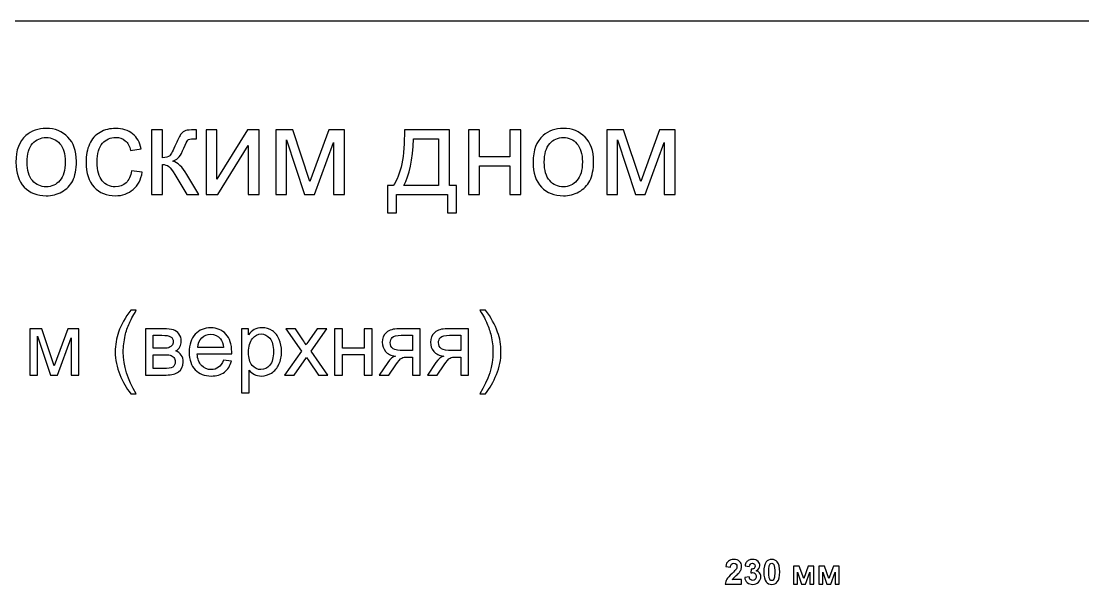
# Model space of a CAD drawing. Header units: centimetres. Extents: x -84 to 84, y -59 to 59.
# Drawn here: x -2.28 to 26.21, y 44.32 to 59.45 of the extents above; entities that cross this region are included whole.
import ezdxf

# ---------------------------------------------------------------- set-up
doc = ezdxf.new("R2010")
doc.units = ezdxf.units.CM
doc.header["$MEASUREMENT"] = 0
doc.layers.add('layer 1', color=7, linetype='Continuous')

msp = doc.modelspace()

# ---------------------------------------------------------------- linework, layer by layer
at = {"layer": 'layer 1', "color": 250}
msp.add_lwpolyline([(-84.1, -59.44999), (84.1, -59.44999), (84.1, 59.44999), (-84.1, 59.44999), (-84.1, -59.44999)], close=True, dxfattribs=at)
for points, knots in [([(-2.4185, 55.66732), (-2.4185, 55.98753), (-2.3294, 56.22476), (-2.15064, 56.37901), (-2.15064, 56.37901), (-2.00195, 56.5071), (-1.81985, 56.57114), (-1.60545, 56.57114), (-1.60545, 56.57114), (-1.36767, 56.57114), (-1.17276, 56.49318), (-1.02129, 56.33725), (-1.02129, 56.33725), (-0.87037, 56.18188), (-0.79464, 55.96637), (-0.79464, 55.69182), (-0.79464, 55.69182), (-0.79464, 55.46907), (-0.82805, 55.29421), (-0.89487, 55.16669), (-0.89487, 55.16669), (-0.9617, 55.03916), (-1.05915, 54.94004), (-1.18724, 54.86931), (-1.18724, 54.86931), (-1.31476, 54.79859), (-1.45454, 54.76351), (-1.60545, 54.76351), (-1.60545, 54.76351), (-1.84825, 54.76351), (-2.04427, 54.84091), (-2.19408, 54.99628), (-2.19408, 54.99628), (-2.34388, 55.15165), (-2.4185, 55.37552), (-2.4185, 55.66732)], [0, 0, 0, 0, 0.1, 0.1, 0.1, 0.1, 0.2, 0.2, 0.2, 0.2, 0.3, 0.3, 0.3, 0.3, 0.4, 0.4, 0.4, 0.4, 0.5, 0.5, 0.5, 0.5, 0.6, 0.6, 0.6, 0.6, 0.7, 0.7, 0.7, 0.7, 0.8, 0.8, 0.8, 0.8, 1, 1, 1, 1]), ([(0.68277, 55.4351), (0.68277, 55.4351), (0.97012, 55.39501), (0.97012, 55.39501), (0.97012, 55.39501), (0.93838, 55.19732), (0.85819, 55.04306), (0.72843, 54.93113), (0.72843, 54.93113), (0.59868, 54.81919), (0.43885, 54.76351), (0.25007, 54.76351), (0.25007, 54.76351), (0.0134, 54.76351), (-0.17705, 54.84091), (-0.32073, 54.99572), (-0.32073, 54.99572), (-0.46496, 55.15054), (-0.5368, 55.37218), (-0.5368, 55.66064), (-0.5368, 55.66064), (-0.5368, 55.84775), (-0.50561, 56.01092), (-0.4438, 56.15125), (-0.4438, 56.15125), (-0.38199, 56.29103), (-0.28787, 56.39628), (-0.1609, 56.46589), (-0.1609, 56.46589), (-0.03449, 56.53605), (0.10306, 56.57114), (0.2523, 56.57114), (0.2523, 56.57114), (0.43997, 56.57114), (0.59422, 56.5238), (0.7134, 56.42858), (0.7134, 56.42858), (0.83313, 56.33335), (0.90998, 56.19803), (0.94339, 56.02317), (0.94339, 56.02317), (0.94339, 56.02317), (0.65938, 55.97973), (0.65938, 55.97973), (0.65938, 55.97973), (0.63209, 56.09612), (0.5842, 56.18355), (0.51459, 56.24258), (0.51459, 56.24258), (0.44554, 56.30105), (0.36201, 56.33057), (0.26399, 56.33057), (0.26399, 56.33057), (0.11586, 56.33057), (-0.00442, 56.27766), (-0.09742, 56.17186), (-0.09742, 56.17186), (-0.18986, 56.06549), (-0.23608, 55.89843), (-0.23608, 55.66899), (-0.23608, 55.66899), (-0.23608, 55.43622), (-0.19153, 55.26748), (-0.10243, 55.16223), (-0.10243, 55.16223), (-0.01277, 55.05698), (0.10361, 55.00408), (0.24673, 55.00408), (0.24673, 55.00408), (0.36256, 55.00408), (0.4589, 55.03916), (0.53575, 55.10989), (0.53575, 55.10989), (0.61316, 55.18005), (0.66216, 55.28864), (0.68277, 55.4351)], [0, 0, 0, 0, 0.05, 0.05, 0.05, 0.05, 0.1, 0.1, 0.1, 0.1, 0.15, 0.15, 0.15, 0.15, 0.2, 0.2, 0.2, 0.2, 0.25, 0.25, 0.25, 0.25, 0.3, 0.3, 0.3, 0.3, 0.35, 0.35, 0.35, 0.35, 0.4, 0.4, 0.4, 0.4, 0.45, 0.45, 0.45, 0.45, 0.5, 0.5, 0.5, 0.5, 0.55, 0.55, 0.55, 0.55, 0.6, 0.6, 0.6, 0.6, 0.65, 0.65, 0.65, 0.65, 0.7, 0.7, 0.7, 0.7, 0.75, 0.75, 0.75, 0.75, 0.8, 0.8, 0.8, 0.8, 0.85, 0.85, 0.85, 0.85, 0.9, 0.9, 0.9, 0.9, 1, 1, 1, 1]), ([(1.21737, 56.53438), (1.21737, 56.53438), (1.51141, 56.53438), (1.51141, 56.53438), (1.51141, 56.53438), (1.51141, 56.53438), (1.51141, 55.78594), (1.51141, 55.78594), (1.51141, 55.78594), (1.60496, 55.78594), (1.67067, 55.80376), (1.70854, 55.83995), (1.70854, 55.83995), (1.74585, 55.8756), (1.80098, 55.97973), (1.87449, 56.15292), (1.87449, 56.15292), (1.93241, 56.28991), (1.97919, 56.38013), (2.01483, 56.42357), (2.01483, 56.42357), (2.05102, 56.467), (2.09223, 56.49652), (2.13901, 56.51155), (2.13901, 56.51155), (2.18634, 56.52659), (2.26152, 56.53438), (2.36455, 56.53438), (2.36455, 56.53438), (2.36455, 56.53438), (2.42358, 56.53438), (2.42358, 56.53438), (2.42358, 56.53438), (2.42358, 56.53438), (2.42358, 56.29214), (2.42358, 56.29214), (2.42358, 56.29214), (2.42358, 56.29214), (2.34171, 56.29381), (2.34171, 56.29381), (2.34171, 56.29381), (2.26431, 56.29381), (2.21475, 56.28212), (2.19303, 56.25929), (2.19303, 56.25929), (2.17019, 56.23534), (2.13511, 56.16406), (2.08833, 56.04544), (2.08833, 56.04544), (2.04378, 55.93184), (2.00313, 55.85332), (1.96582, 55.80988), (1.96582, 55.80988), (1.92907, 55.76645), (1.87171, 55.72691), (1.7943, 55.69071), (1.7943, 55.69071), (1.92071, 55.65674), (2.04545, 55.53924), (2.16797, 55.33765), (2.16797, 55.33765), (2.16797, 55.33765), (2.4904, 54.80026), (2.4904, 54.80026), (2.4904, 54.80026), (2.4904, 54.80026), (2.16741, 54.80026), (2.16741, 54.80026), (2.16741, 54.80026), (2.16741, 54.80026), (1.84943, 55.33598), (1.84943, 55.33598), (1.84943, 55.33598), (1.78539, 55.44457), (1.7297, 55.51585), (1.68237, 55.55038), (1.68237, 55.55038), (1.63448, 55.5849), (1.57767, 55.60217), (1.51141, 55.60217), (1.51141, 55.60217), (1.51141, 55.60217), (1.51141, 54.80026), (1.51141, 54.80026), (1.51141, 54.80026), (1.51141, 54.80026), (1.21737, 54.80026), (1.21737, 54.80026), (1.21737, 54.80026), (1.21737, 54.80026), (1.21737, 56.53438), (1.21737, 56.53438)], [0, 0, 0, 0, 0.04166667, 0.04166667, 0.04166667, 0.04166667, 0.08333333, 0.08333333, 0.08333333, 0.08333333, 0.125, 0.125, 0.125, 0.125, 0.16666667, 0.16666667, 0.16666667, 0.16666667, 0.20833333, 0.20833333, 0.20833333, 0.20833333, 0.25, 0.25, 0.25, 0.25, 0.29166667, 0.29166667, 0.29166667, 0.29166667, 0.33333333, 0.33333333, 0.33333333, 0.33333333, 0.375, 0.375, 0.375, 0.375, 0.41666667, 0.41666667, 0.41666667, 0.41666667, 0.45833333, 0.45833333, 0.45833333, 0.45833333, 0.5, 0.5, 0.5, 0.5, 0.54166667, 0.54166667, 0.54166667, 0.54166667, 0.58333333, 0.58333333, 0.58333333, 0.58333333, 0.625, 0.625, 0.625, 0.625, 0.66666667, 0.66666667, 0.66666667, 0.66666667, 0.70833333, 0.70833333, 0.70833333, 0.70833333, 0.75, 0.75, 0.75, 0.75, 0.79166667, 0.79166667, 0.79166667, 0.79166667, 0.83333333, 0.83333333, 0.83333333, 0.83333333, 0.875, 0.875, 0.875, 0.875, 0.91666667, 0.91666667, 0.91666667, 0.91666667, 1, 1, 1, 1]), ([(2.68252, 56.53438), (2.68252, 56.53438), (2.97656, 56.53438), (2.97656, 56.53438), (2.97656, 56.53438), (2.97656, 56.53438), (2.97656, 55.21179), (2.97656, 55.21179), (2.97656, 55.21179), (2.97656, 55.21179), (3.7935, 56.53438), (3.7935, 56.53438), (3.7935, 56.53438), (3.7935, 56.53438), (4.10925, 56.53438), (4.10925, 56.53438), (4.10925, 56.53438), (4.10925, 56.53438), (4.10925, 54.80026), (4.10925, 54.80026), (4.10925, 54.80026), (4.10925, 54.80026), (3.81522, 54.80026), (3.81522, 54.80026), (3.81522, 54.80026), (3.81522, 54.80026), (3.81522, 56.1145), (3.81522, 56.1145), (3.81522, 56.1145), (3.81522, 56.1145), (2.99939, 54.80026), (2.99939, 54.80026), (2.99939, 54.80026), (2.99939, 54.80026), (2.68252, 54.80026), (2.68252, 54.80026), (2.68252, 54.80026), (2.68252, 54.80026), (2.68252, 56.53438), (2.68252, 56.53438)], [0, 0, 0, 0, 0.09090909, 0.09090909, 0.09090909, 0.09090909, 0.18181818, 0.18181818, 0.18181818, 0.18181818, 0.27272727, 0.27272727, 0.27272727, 0.27272727, 0.36363636, 0.36363636, 0.36363636, 0.36363636, 0.45454545, 0.45454545, 0.45454545, 0.45454545, 0.54545455, 0.54545455, 0.54545455, 0.54545455, 0.63636364, 0.63636364, 0.63636364, 0.63636364, 0.72727273, 0.72727273, 0.72727273, 0.72727273, 0.81818182, 0.81818182, 0.81818182, 0.81818182, 1, 1, 1, 1]), ([(4.55921, 56.53438), (4.55921, 56.53438), (5.01139, 56.53438), (5.01139, 56.53438), (5.01139, 56.53438), (5.01139, 56.53438), (5.46971, 55.14664), (5.46971, 55.14664), (5.46971, 55.14664), (5.46971, 55.14664), (5.97702, 56.53438), (5.97702, 56.53438), (5.97702, 56.53438), (5.97702, 56.53438), (6.39691, 56.53438), (6.39691, 56.53438), (6.39691, 56.53438), (6.39691, 56.53438), (6.39691, 54.80026), (6.39691, 54.80026), (6.39691, 54.80026), (6.39691, 54.80026), (6.10288, 54.80026), (6.10288, 54.80026), (6.10288, 54.80026), (6.10288, 54.80026), (6.10288, 56.19636), (6.10288, 56.19636), (6.10288, 56.19636), (6.10288, 56.19636), (5.59222, 54.80026), (5.59222, 54.80026), (5.59222, 54.80026), (5.59222, 54.80026), (5.32937, 54.80026), (5.32937, 54.80026), (5.32937, 54.80026), (5.32937, 54.80026), (4.84656, 56.26318), (4.84656, 56.26318), (4.84656, 56.26318), (4.84656, 56.26318), (4.84656, 54.80026), (4.84656, 54.80026), (4.84656, 54.80026), (4.84656, 54.80026), (4.55921, 54.80026), (4.55921, 54.80026), (4.55921, 54.80026), (4.55921, 54.80026), (4.55921, 56.53438), (4.55921, 56.53438)], [0, 0, 0, 0, 0.07142857, 0.07142857, 0.07142857, 0.07142857, 0.14285714, 0.14285714, 0.14285714, 0.14285714, 0.21428571, 0.21428571, 0.21428571, 0.21428571, 0.28571429, 0.28571429, 0.28571429, 0.28571429, 0.35714286, 0.35714286, 0.35714286, 0.35714286, 0.42857143, 0.42857143, 0.42857143, 0.42857143, 0.5, 0.5, 0.5, 0.5, 0.57142857, 0.57142857, 0.57142857, 0.57142857, 0.64285714, 0.64285714, 0.64285714, 0.64285714, 0.71428571, 0.71428571, 0.71428571, 0.71428571, 0.78571429, 0.78571429, 0.78571429, 0.78571429, 0.85714286, 0.85714286, 0.85714286, 0.85714286, 1, 1, 1, 1]), ([(8.00518, 56.53438), (8.00518, 56.53438), (9.21473, 56.53438), (9.21473, 56.53438), (9.21473, 56.53438), (9.21473, 56.53438), (9.21473, 55.04083), (9.21473, 55.04083), (9.21473, 55.04083), (9.21473, 55.04083), (9.40184, 55.04083), (9.40184, 55.04083), (9.40184, 55.04083), (9.40184, 55.04083), (9.40184, 54.30909), (9.40184, 54.30909), (9.40184, 54.30909), (9.40184, 54.30909), (9.16127, 54.30909), (9.16127, 54.30909), (9.16127, 54.30909), (9.16127, 54.30909), (9.16127, 54.80026), (9.16127, 54.80026), (9.16127, 54.80026), (9.16127, 54.80026), (7.79468, 54.80026), (7.79468, 54.80026), (7.79468, 54.80026), (7.79468, 54.80026), (7.79468, 54.30909), (7.79468, 54.30909), (7.79468, 54.30909), (7.79468, 54.30909), (7.55411, 54.30909), (7.55411, 54.30909), (7.55411, 54.30909), (7.55411, 54.30909), (7.55411, 55.04083), (7.55411, 55.04083), (7.55411, 55.04083), (7.55411, 55.04083), (7.70781, 55.04083), (7.70781, 55.04083), (7.70781, 55.04083), (7.91497, 55.32206), (8.01409, 55.81991), (8.00518, 56.53438)], [0, 0, 0, 0, 0.07692308, 0.07692308, 0.07692308, 0.07692308, 0.15384615, 0.15384615, 0.15384615, 0.15384615, 0.23076923, 0.23076923, 0.23076923, 0.23076923, 0.30769231, 0.30769231, 0.30769231, 0.30769231, 0.38461538, 0.38461538, 0.38461538, 0.38461538, 0.46153846, 0.46153846, 0.46153846, 0.46153846, 0.53846154, 0.53846154, 0.53846154, 0.53846154, 0.61538462, 0.61538462, 0.61538462, 0.61538462, 0.69230769, 0.69230769, 0.69230769, 0.69230769, 0.76923077, 0.76923077, 0.76923077, 0.76923077, 0.84615385, 0.84615385, 0.84615385, 0.84615385, 1, 1, 1, 1]), ([(9.72427, 56.53438), (9.72427, 56.53438), (10.01831, 56.53438), (10.01831, 56.53438), (10.01831, 56.53438), (10.01831, 56.53438), (10.01831, 55.81267), (10.01831, 55.81267), (10.01831, 55.81267), (10.01831, 55.81267), (10.83358, 55.81267), (10.83358, 55.81267), (10.83358, 55.81267), (10.83358, 55.81267), (10.83358, 56.53438), (10.83358, 56.53438), (10.83358, 56.53438), (10.83358, 56.53438), (11.12761, 56.53438), (11.12761, 56.53438), (11.12761, 56.53438), (11.12761, 56.53438), (11.12761, 54.80026), (11.12761, 54.80026), (11.12761, 54.80026), (11.12761, 54.80026), (10.83358, 54.80026), (10.83358, 54.80026), (10.83358, 54.80026), (10.83358, 54.80026), (10.83358, 55.56875), (10.83358, 55.56875), (10.83358, 55.56875), (10.83358, 55.56875), (10.01831, 55.56875), (10.01831, 55.56875), (10.01831, 55.56875), (10.01831, 55.56875), (10.01831, 54.80026), (10.01831, 54.80026), (10.01831, 54.80026), (10.01831, 54.80026), (9.72427, 54.80026), (9.72427, 54.80026), (9.72427, 54.80026), (9.72427, 54.80026), (9.72427, 56.53438), (9.72427, 56.53438)], [0, 0, 0, 0, 0.07692308, 0.07692308, 0.07692308, 0.07692308, 0.15384615, 0.15384615, 0.15384615, 0.15384615, 0.23076923, 0.23076923, 0.23076923, 0.23076923, 0.30769231, 0.30769231, 0.30769231, 0.30769231, 0.38461538, 0.38461538, 0.38461538, 0.38461538, 0.46153846, 0.46153846, 0.46153846, 0.46153846, 0.53846154, 0.53846154, 0.53846154, 0.53846154, 0.61538462, 0.61538462, 0.61538462, 0.61538462, 0.69230769, 0.69230769, 0.69230769, 0.69230769, 0.76923077, 0.76923077, 0.76923077, 0.76923077, 0.84615385, 0.84615385, 0.84615385, 0.84615385, 1, 1, 1, 1]), ([(11.45895, 55.66732), (11.45895, 55.98753), (11.54805, 56.22476), (11.72681, 56.37901), (11.72681, 56.37901), (11.8755, 56.5071), (12.0576, 56.57114), (12.272, 56.57114), (12.272, 56.57114), (12.50978, 56.57114), (12.70469, 56.49318), (12.85616, 56.33725), (12.85616, 56.33725), (13.00708, 56.18188), (13.08281, 55.96637), (13.08281, 55.69182), (13.08281, 55.69182), (13.08281, 55.46907), (13.0494, 55.29421), (12.98258, 55.16669), (12.98258, 55.16669), (12.91575, 55.03916), (12.8183, 54.94004), (12.69021, 54.86931), (12.69021, 54.86931), (12.56269, 54.79859), (12.42291, 54.76351), (12.272, 54.76351), (12.272, 54.76351), (12.0292, 54.76351), (11.83318, 54.84091), (11.68337, 54.99628), (11.68337, 54.99628), (11.53357, 55.15165), (11.45895, 55.37552), (11.45895, 55.66732)], [0, 0, 0, 0, 0.1, 0.1, 0.1, 0.1, 0.2, 0.2, 0.2, 0.2, 0.3, 0.3, 0.3, 0.3, 0.4, 0.4, 0.4, 0.4, 0.5, 0.5, 0.5, 0.5, 0.6, 0.6, 0.6, 0.6, 0.7, 0.7, 0.7, 0.7, 0.8, 0.8, 0.8, 0.8, 1, 1, 1, 1]), ([(13.43755, 56.53438), (13.43755, 56.53438), (13.88973, 56.53438), (13.88973, 56.53438), (13.88973, 56.53438), (13.88973, 56.53438), (14.34805, 55.14664), (14.34805, 55.14664), (14.34805, 55.14664), (14.34805, 55.14664), (14.85536, 56.53438), (14.85536, 56.53438), (14.85536, 56.53438), (14.85536, 56.53438), (15.27525, 56.53438), (15.27525, 56.53438), (15.27525, 56.53438), (15.27525, 56.53438), (15.27525, 54.80026), (15.27525, 54.80026), (15.27525, 54.80026), (15.27525, 54.80026), (14.98122, 54.80026), (14.98122, 54.80026), (14.98122, 54.80026), (14.98122, 54.80026), (14.98122, 56.19636), (14.98122, 56.19636), (14.98122, 56.19636), (14.98122, 56.19636), (14.47056, 54.80026), (14.47056, 54.80026), (14.47056, 54.80026), (14.47056, 54.80026), (14.20771, 54.80026), (14.20771, 54.80026), (14.20771, 54.80026), (14.20771, 54.80026), (13.7249, 56.26318), (13.7249, 56.26318), (13.7249, 56.26318), (13.7249, 56.26318), (13.7249, 54.80026), (13.7249, 54.80026), (13.7249, 54.80026), (13.7249, 54.80026), (13.43755, 54.80026), (13.43755, 54.80026), (13.43755, 54.80026), (13.43755, 54.80026), (13.43755, 56.53438), (13.43755, 56.53438)], [0, 0, 0, 0, 0.07142857, 0.07142857, 0.07142857, 0.07142857, 0.14285714, 0.14285714, 0.14285714, 0.14285714, 0.21428571, 0.21428571, 0.21428571, 0.21428571, 0.28571429, 0.28571429, 0.28571429, 0.28571429, 0.35714286, 0.35714286, 0.35714286, 0.35714286, 0.42857143, 0.42857143, 0.42857143, 0.42857143, 0.5, 0.5, 0.5, 0.5, 0.57142857, 0.57142857, 0.57142857, 0.57142857, 0.64285714, 0.64285714, 0.64285714, 0.64285714, 0.71428571, 0.71428571, 0.71428571, 0.71428571, 0.78571429, 0.78571429, 0.78571429, 0.78571429, 0.85714286, 0.85714286, 0.85714286, 0.85714286, 1, 1, 1, 1]), ([(-2.11778, 55.66677), (-2.11778, 55.44513), (-2.06933, 55.27918), (-1.97244, 55.16947), (-1.97244, 55.16947), (-1.87498, 55.05921), (-1.75303, 55.00408), (-1.60545, 55.00408), (-1.60545, 55.00408), (-1.45955, 55.00408), (-1.33815, 55.05921), (-1.2407, 55.17003), (-1.2407, 55.17003), (-1.1438, 55.28085), (-1.09535, 55.44958), (-1.09535, 55.67623), (-1.09535, 55.67623), (-1.09535, 55.89007), (-1.14436, 56.05213), (-1.24181, 56.16183), (-1.24181, 56.16183), (-1.33926, 56.27209), (-1.46066, 56.32722), (-1.60545, 56.32722), (-1.60545, 56.32722), (-1.75303, 56.32722), (-1.87498, 56.27265), (-1.97244, 56.16295), (-1.97244, 56.16295), (-2.06933, 56.05324), (-2.11778, 55.88785), (-2.11778, 55.66677)], [0, 0, 0, 0, 0.11111111, 0.11111111, 0.11111111, 0.11111111, 0.22222222, 0.22222222, 0.22222222, 0.22222222, 0.33333333, 0.33333333, 0.33333333, 0.33333333, 0.44444444, 0.44444444, 0.44444444, 0.44444444, 0.55555556, 0.55555556, 0.55555556, 0.55555556, 0.66666667, 0.66666667, 0.66666667, 0.66666667, 0.77777778, 0.77777778, 0.77777778, 0.77777778, 1, 1, 1, 1]), ([(8.2491, 56.29047), (8.22738, 55.72747), (8.1405, 55.31092), (7.98848, 55.04083), (7.98848, 55.04083), (7.98848, 55.04083), (8.92069, 55.04083), (8.92069, 55.04083), (8.92069, 55.04083), (8.92069, 55.04083), (8.92069, 56.29047), (8.92069, 56.29047), (8.92069, 56.29047), (8.92069, 56.29047), (8.2491, 56.29047), (8.2491, 56.29047)], [0, 0, 0, 0, 0.2, 0.2, 0.2, 0.2, 0.4, 0.4, 0.4, 0.4, 0.6, 0.6, 0.6, 0.6, 1, 1, 1, 1]), ([(11.75967, 55.66677), (11.75967, 55.44513), (11.80812, 55.27918), (11.90501, 55.16947), (11.90501, 55.16947), (12.00247, 55.05921), (12.12442, 55.00408), (12.272, 55.00408), (12.272, 55.00408), (12.4179, 55.00408), (12.5393, 55.05921), (12.63675, 55.17003), (12.63675, 55.17003), (12.73365, 55.28085), (12.7821, 55.44958), (12.7821, 55.67623), (12.7821, 55.67623), (12.7821, 55.89007), (12.73309, 56.05213), (12.63564, 56.16183), (12.63564, 56.16183), (12.53819, 56.27209), (12.41679, 56.32722), (12.272, 56.32722), (12.272, 56.32722), (12.12442, 56.32722), (12.00247, 56.27265), (11.90501, 56.16295), (11.90501, 56.16295), (11.80812, 56.05324), (11.75967, 55.88785), (11.75967, 55.66677)], [0, 0, 0, 0, 0.11111111, 0.11111111, 0.11111111, 0.11111111, 0.22222222, 0.22222222, 0.22222222, 0.22222222, 0.33333333, 0.33333333, 0.33333333, 0.33333333, 0.44444444, 0.44444444, 0.44444444, 0.44444444, 0.55555556, 0.55555556, 0.55555556, 0.55555556, 0.66666667, 0.66666667, 0.66666667, 0.66666667, 0.77777778, 0.77777778, 0.77777778, 0.77777778, 1, 1, 1, 1]), ([(0.66122, 49.44737), (0.54556, 49.59374), (0.44745, 49.76484), (0.36728, 49.96107), (0.36728, 49.96107), (0.28712, 50.15729), (0.24723, 50.3607), (0.24723, 50.57089), (0.24723, 50.57089), (0.24723, 50.75634), (0.27715, 50.93383), (0.33697, 51.10333), (0.33697, 51.10333), (0.40717, 51.30036), (0.51525, 51.49658), (0.66122, 51.69201), (0.66122, 51.69201), (0.66122, 51.69201), (0.81198, 51.69201), (0.81198, 51.69201), (0.81198, 51.69201), (0.71786, 51.53008), (0.65524, 51.41442), (0.62493, 51.34502), (0.62493, 51.34502), (0.57747, 51.23774), (0.53998, 51.12567), (0.51286, 51.00881), (0.51286, 51.00881), (0.47936, 50.86323), (0.4626, 50.71686), (0.4626, 50.56969), (0.4626, 50.56969), (0.4626, 50.19518), (0.57906, 49.82108), (0.81198, 49.44737), (0.81198, 49.44737), (0.81198, 49.44737), (0.66122, 49.44737), (0.66122, 49.44737)], [0, 0, 0, 0, 0.09090909, 0.09090909, 0.09090909, 0.09090909, 0.18181818, 0.18181818, 0.18181818, 0.18181818, 0.27272727, 0.27272727, 0.27272727, 0.27272727, 0.36363636, 0.36363636, 0.36363636, 0.36363636, 0.45454545, 0.45454545, 0.45454545, 0.45454545, 0.54545455, 0.54545455, 0.54545455, 0.54545455, 0.63636364, 0.63636364, 0.63636364, 0.63636364, 0.72727273, 0.72727273, 0.72727273, 0.72727273, 0.81818182, 0.81818182, 0.81818182, 0.81818182, 1, 1, 1, 1]), ([(10.18419, 49.44737), (10.18419, 49.44737), (10.03343, 49.44737), (10.03343, 49.44737), (10.03343, 49.44737), (10.26635, 49.82108), (10.38281, 50.19518), (10.38281, 50.56969), (10.38281, 50.56969), (10.38281, 50.71606), (10.36606, 50.86124), (10.33256, 51.00522), (10.33256, 51.00522), (10.30624, 51.12208), (10.26915, 51.23415), (10.22168, 51.34183), (10.22168, 51.34183), (10.19137, 51.41163), (10.12836, 51.52849), (10.03343, 51.69201), (10.03343, 51.69201), (10.03343, 51.69201), (10.18419, 51.69201), (10.18419, 51.69201), (10.18419, 51.69201), (10.33017, 51.49658), (10.43825, 51.30036), (10.50845, 51.10333), (10.50845, 51.10333), (10.56827, 50.93383), (10.59818, 50.75634), (10.59818, 50.57089), (10.59818, 50.57089), (10.59818, 50.3607), (10.5579, 50.15729), (10.47734, 49.96107), (10.47734, 49.96107), (10.39717, 49.76484), (10.29946, 49.59374), (10.18419, 49.44737)], [0, 0, 0, 0, 0.09090909, 0.09090909, 0.09090909, 0.09090909, 0.18181818, 0.18181818, 0.18181818, 0.18181818, 0.27272727, 0.27272727, 0.27272727, 0.27272727, 0.36363636, 0.36363636, 0.36363636, 0.36363636, 0.45454545, 0.45454545, 0.45454545, 0.45454545, 0.54545455, 0.54545455, 0.54545455, 0.54545455, 0.63636364, 0.63636364, 0.63636364, 0.63636364, 0.72727273, 0.72727273, 0.72727273, 0.72727273, 0.81818182, 0.81818182, 0.81818182, 0.81818182, 1, 1, 1, 1]), ([(-2.04367, 51.19187), (-2.04367, 51.19187), (-1.71982, 51.19187), (-1.71982, 51.19187), (-1.71982, 51.19187), (-1.71982, 51.19187), (-1.39158, 50.19798), (-1.39158, 50.19798), (-1.39158, 50.19798), (-1.39158, 50.19798), (-1.02824, 51.19187), (-1.02824, 51.19187), (-1.02824, 51.19187), (-1.02824, 51.19187), (-0.72752, 51.19187), (-0.72752, 51.19187), (-0.72752, 51.19187), (-0.72752, 51.19187), (-0.72752, 49.9499), (-0.72752, 49.9499), (-0.72752, 49.9499), (-0.72752, 49.9499), (-0.9381, 49.9499), (-0.9381, 49.9499), (-0.9381, 49.9499), (-0.9381, 49.9499), (-0.9381, 50.94978), (-0.9381, 50.94978), (-0.9381, 50.94978), (-0.9381, 50.94978), (-1.30383, 49.9499), (-1.30383, 49.9499), (-1.30383, 49.9499), (-1.30383, 49.9499), (-1.49208, 49.9499), (-1.49208, 49.9499), (-1.49208, 49.9499), (-1.49208, 49.9499), (-1.83787, 50.99764), (-1.83787, 50.99764), (-1.83787, 50.99764), (-1.83787, 50.99764), (-1.83787, 49.9499), (-1.83787, 49.9499), (-1.83787, 49.9499), (-1.83787, 49.9499), (-2.04367, 49.9499), (-2.04367, 49.9499), (-2.04367, 49.9499), (-2.04367, 49.9499), (-2.04367, 51.19187), (-2.04367, 51.19187)], [0, 0, 0, 0, 0.07142857, 0.07142857, 0.07142857, 0.07142857, 0.14285714, 0.14285714, 0.14285714, 0.14285714, 0.21428571, 0.21428571, 0.21428571, 0.21428571, 0.28571429, 0.28571429, 0.28571429, 0.28571429, 0.35714286, 0.35714286, 0.35714286, 0.35714286, 0.42857143, 0.42857143, 0.42857143, 0.42857143, 0.5, 0.5, 0.5, 0.5, 0.57142857, 0.57142857, 0.57142857, 0.57142857, 0.64285714, 0.64285714, 0.64285714, 0.64285714, 0.71428571, 0.71428571, 0.71428571, 0.71428571, 0.78571429, 0.78571429, 0.78571429, 0.78571429, 0.85714286, 0.85714286, 0.85714286, 0.85714286, 1, 1, 1, 1]), ([(1.05607, 51.19187), (1.05607, 51.19187), (1.54065, 51.19187), (1.54065, 51.19187), (1.54065, 51.19187), (1.65951, 51.19187), (1.74805, 51.1819), (1.80628, 51.16196), (1.80628, 51.16196), (1.86411, 51.14202), (1.91396, 51.10572), (1.95544, 51.05268), (1.95544, 51.05268), (1.99732, 50.99923), (2.01806, 50.93582), (2.01806, 50.86164), (2.01806, 50.86164), (2.01806, 50.80221), (2.00569, 50.75036), (1.98137, 50.70649), (1.98137, 50.70649), (1.95664, 50.66222), (1.91995, 50.62513), (1.87049, 50.59561), (1.87049, 50.59561), (1.92872, 50.57607), (1.97698, 50.53978), (2.01567, 50.48633), (2.01567, 50.48633), (2.05395, 50.43329), (2.0731, 50.36987), (2.0731, 50.29689), (2.0731, 50.29689), (2.06552, 50.17923), (2.02324, 50.09189), (1.94707, 50.03525), (1.94707, 50.03525), (1.87089, 49.97822), (1.76001, 49.9499), (1.61484, 49.9499), (1.61484, 49.9499), (1.61484, 49.9499), (1.05607, 49.9499), (1.05607, 49.9499), (1.05607, 49.9499), (1.05607, 49.9499), (1.05607, 51.19187), (1.05607, 51.19187)], [0, 0, 0, 0, 0.07692308, 0.07692308, 0.07692308, 0.07692308, 0.15384615, 0.15384615, 0.15384615, 0.15384615, 0.23076923, 0.23076923, 0.23076923, 0.23076923, 0.30769231, 0.30769231, 0.30769231, 0.30769231, 0.38461538, 0.38461538, 0.38461538, 0.38461538, 0.46153846, 0.46153846, 0.46153846, 0.46153846, 0.53846154, 0.53846154, 0.53846154, 0.53846154, 0.61538462, 0.61538462, 0.61538462, 0.61538462, 0.69230769, 0.69230769, 0.69230769, 0.69230769, 0.76923077, 0.76923077, 0.76923077, 0.76923077, 0.84615385, 0.84615385, 0.84615385, 0.84615385, 1, 1, 1, 1]), ([(1.26665, 50.6678), (1.26665, 50.6678), (1.49, 50.6678), (1.49, 50.6678), (1.49, 50.6678), (1.57894, 50.6678), (1.64036, 50.67259), (1.67347, 50.68176), (1.67347, 50.68176), (1.70697, 50.69133), (1.73688, 50.71008), (1.7632, 50.7388), (1.7632, 50.7388), (1.78953, 50.76711), (1.80269, 50.80141), (1.80269, 50.8413), (1.80269, 50.8413), (1.80269, 50.9071), (1.77956, 50.95257), (1.73369, 50.9785), (1.73369, 50.9785), (1.68742, 51.00442), (1.60846, 51.01718), (1.49678, 51.01718), (1.49678, 51.01718), (1.49678, 51.01718), (1.26665, 51.01718), (1.26665, 51.01718), (1.26665, 51.01718), (1.26665, 51.01718), (1.26665, 50.6678), (1.26665, 50.6678)], [0, 0, 0, 0, 0.11111111, 0.11111111, 0.11111111, 0.11111111, 0.22222222, 0.22222222, 0.22222222, 0.22222222, 0.33333333, 0.33333333, 0.33333333, 0.33333333, 0.44444444, 0.44444444, 0.44444444, 0.44444444, 0.55555556, 0.55555556, 0.55555556, 0.55555556, 0.66666667, 0.66666667, 0.66666667, 0.66666667, 0.77777778, 0.77777778, 0.77777778, 0.77777778, 1, 1, 1, 1]), ([(3.14796, 50.35193), (3.14796, 50.35193), (3.36573, 50.32321), (3.36573, 50.32321), (3.36573, 50.32321), (3.33183, 50.19678), (3.26841, 50.09827), (3.17588, 50.02847), (3.17588, 50.02847), (3.08335, 49.95867), (2.9653, 49.92358), (2.82132, 49.92358), (2.82132, 49.92358), (2.64025, 49.92358), (2.49667, 49.97941), (2.39058, 50.09109), (2.39058, 50.09109), (2.28449, 50.20236), (2.23144, 50.3591), (2.23144, 50.56052), (2.23144, 50.56052), (2.23144, 50.76871), (2.28489, 50.93064), (2.39217, 51.0455), (2.39217, 51.0455), (2.49946, 51.16076), (2.63865, 51.2182), (2.80975, 51.2182), (2.80975, 51.2182), (2.97527, 51.2182), (3.11047, 51.16196), (3.21537, 51.04909), (3.21537, 51.04909), (3.32026, 50.93622), (3.37291, 50.77748), (3.37291, 50.57288), (3.37291, 50.57288), (3.37291, 50.56052), (3.37251, 50.54177), (3.37171, 50.51704), (3.37171, 50.51704), (3.37171, 50.51704), (2.44681, 50.51704), (2.44681, 50.51704), (2.44681, 50.51704), (2.45479, 50.38104), (2.49308, 50.27655), (2.56247, 50.20436), (2.56247, 50.20436), (2.63147, 50.13217), (2.71802, 50.09587), (2.82132, 50.09587), (2.82132, 50.09587), (2.89829, 50.09587), (2.9641, 50.11621), (3.01834, 50.1569), (3.01834, 50.1569), (3.07298, 50.19758), (3.11606, 50.26259), (3.14796, 50.35193)], [0, 0, 0, 0, 0.0625, 0.0625, 0.0625, 0.0625, 0.125, 0.125, 0.125, 0.125, 0.1875, 0.1875, 0.1875, 0.1875, 0.25, 0.25, 0.25, 0.25, 0.3125, 0.3125, 0.3125, 0.3125, 0.375, 0.375, 0.375, 0.375, 0.4375, 0.4375, 0.4375, 0.4375, 0.5, 0.5, 0.5, 0.5, 0.5625, 0.5625, 0.5625, 0.5625, 0.625, 0.625, 0.625, 0.625, 0.6875, 0.6875, 0.6875, 0.6875, 0.75, 0.75, 0.75, 0.75, 0.8125, 0.8125, 0.8125, 0.8125, 0.875, 0.875, 0.875, 0.875, 1, 1, 1, 1]), ([(2.45878, 50.68934), (2.45878, 50.68934), (3.15036, 50.68934), (3.15036, 50.68934), (3.15036, 50.68934), (3.14118, 50.79383), (3.11446, 50.87201), (3.07099, 50.92425), (3.07099, 50.92425), (3.00438, 51.00522), (2.91744, 51.0459), (2.81095, 51.0459), (2.81095, 51.0459), (2.71443, 51.0459), (2.63347, 51.01359), (2.56766, 50.94898), (2.56766, 50.94898), (2.50225, 50.88437), (2.46596, 50.79782), (2.45878, 50.68934)], [0, 0, 0, 0, 0.16666667, 0.16666667, 0.16666667, 0.16666667, 0.33333333, 0.33333333, 0.33333333, 0.33333333, 0.5, 0.5, 0.5, 0.5, 0.66666667, 0.66666667, 0.66666667, 0.66666667, 1, 1, 1, 1]), ([(3.63175, 49.47369), (3.63175, 49.47369), (3.63175, 51.19187), (3.63175, 51.19187), (3.63175, 51.19187), (3.63175, 51.19187), (3.82319, 51.19187), (3.82319, 51.19187), (3.82319, 51.19187), (3.82319, 51.19187), (3.82319, 51.02875), (3.82319, 51.02875), (3.82319, 51.02875), (3.86826, 51.09176), (3.91931, 51.13923), (3.97634, 51.17073), (3.97634, 51.17073), (4.03298, 51.20224), (4.10198, 51.2182), (4.18294, 51.2182), (4.18294, 51.2182), (4.28903, 51.2182), (4.38236, 51.19107), (4.46332, 51.13643), (4.46332, 51.13643), (4.54428, 51.08219), (4.6053, 51.00522), (4.64678, 50.90631), (4.64678, 50.90631), (4.68786, 50.807), (4.7086, 50.69851), (4.7086, 50.58006), (4.7086, 50.58006), (4.7086, 50.45363), (4.68587, 50.33956), (4.6404, 50.23786), (4.6404, 50.23786), (4.59494, 50.13655), (4.52873, 50.05878), (4.44178, 50.00454), (4.44178, 50.00454), (4.35524, 49.9507), (4.2639, 49.92358), (4.16818, 49.92358), (4.16818, 49.92358), (4.09799, 49.92358), (4.03497, 49.93833), (3.97953, 49.96785), (3.97953, 49.96785), (3.9237, 49.99736), (3.87823, 50.03445), (3.84233, 50.07952), (3.84233, 50.07952), (3.84233, 50.07952), (3.84233, 49.47369), (3.84233, 49.47369), (3.84233, 49.47369), (3.84233, 49.47369), (3.63175, 49.47369), (3.63175, 49.47369)], [0, 0, 0, 0, 0.0625, 0.0625, 0.0625, 0.0625, 0.125, 0.125, 0.125, 0.125, 0.1875, 0.1875, 0.1875, 0.1875, 0.25, 0.25, 0.25, 0.25, 0.3125, 0.3125, 0.3125, 0.3125, 0.375, 0.375, 0.375, 0.375, 0.4375, 0.4375, 0.4375, 0.4375, 0.5, 0.5, 0.5, 0.5, 0.5625, 0.5625, 0.5625, 0.5625, 0.625, 0.625, 0.625, 0.625, 0.6875, 0.6875, 0.6875, 0.6875, 0.75, 0.75, 0.75, 0.75, 0.8125, 0.8125, 0.8125, 0.8125, 0.875, 0.875, 0.875, 0.875, 1, 1, 1, 1]), ([(3.82319, 50.56331), (3.82319, 50.40417), (3.8555, 50.28652), (3.91971, 50.21034), (3.91971, 50.21034), (3.98432, 50.13416), (4.06249, 50.09587), (4.15422, 50.09587), (4.15422, 50.09587), (4.24755, 50.09587), (4.32732, 50.13536), (4.39352, 50.21433), (4.39352, 50.21433), (4.46013, 50.2933), (4.49323, 50.41534), (4.49323, 50.58086), (4.49323, 50.58086), (4.49323, 50.7388), (4.46093, 50.85685), (4.39592, 50.93542), (4.39592, 50.93542), (4.33091, 51.01399), (4.25353, 51.05308), (4.1634, 51.05308), (4.1634, 51.05308), (4.07406, 51.05308), (3.99509, 51.0112), (3.92649, 50.92784), (3.92649, 50.92784), (3.85749, 50.84409), (3.82319, 50.72284), (3.82319, 50.56331)], [0, 0, 0, 0, 0.11111111, 0.11111111, 0.11111111, 0.11111111, 0.22222222, 0.22222222, 0.22222222, 0.22222222, 0.33333333, 0.33333333, 0.33333333, 0.33333333, 0.44444444, 0.44444444, 0.44444444, 0.44444444, 0.55555556, 0.55555556, 0.55555556, 0.55555556, 0.66666667, 0.66666667, 0.66666667, 0.66666667, 0.77777778, 0.77777778, 0.77777778, 0.77777778, 1, 1, 1, 1]), ([(4.79236, 49.9499), (4.79236, 49.9499), (5.24583, 50.59322), (5.24583, 50.59322), (5.24583, 50.59322), (5.24583, 50.59322), (4.82586, 51.19187), (4.82586, 51.19187), (4.82586, 51.19187), (4.82586, 51.19187), (5.0847, 51.19187), (5.0847, 51.19187), (5.0847, 51.19187), (5.0847, 51.19187), (5.28093, 50.89873), (5.28093, 50.89873), (5.28093, 50.89873), (5.31722, 50.84369), (5.34594, 50.79902), (5.36628, 50.76392), (5.36628, 50.76392), (5.40178, 50.81378), (5.43329, 50.85884), (5.4616, 50.89913), (5.4616, 50.89913), (5.4616, 50.89913), (5.6682, 51.19187), (5.6682, 51.19187), (5.6682, 51.19187), (5.6682, 51.19187), (5.92545, 51.19187), (5.92545, 51.19187), (5.92545, 51.19187), (5.92545, 51.19187), (5.50308, 50.59322), (5.50308, 50.59322), (5.50308, 50.59322), (5.50308, 50.59322), (5.95297, 49.9499), (5.95297, 49.9499), (5.95297, 49.9499), (5.95297, 49.9499), (5.69692, 49.9499), (5.69692, 49.9499), (5.69692, 49.9499), (5.69692, 49.9499), (5.44007, 50.33278), (5.44007, 50.33278), (5.44007, 50.33278), (5.44007, 50.33278), (5.38144, 50.42491), (5.38144, 50.42491), (5.38144, 50.42491), (5.38144, 50.42491), (5.04961, 49.9499), (5.04961, 49.9499), (5.04961, 49.9499), (5.04961, 49.9499), (4.79236, 49.9499), (4.79236, 49.9499)], [0, 0, 0, 0, 0.0625, 0.0625, 0.0625, 0.0625, 0.125, 0.125, 0.125, 0.125, 0.1875, 0.1875, 0.1875, 0.1875, 0.25, 0.25, 0.25, 0.25, 0.3125, 0.3125, 0.3125, 0.3125, 0.375, 0.375, 0.375, 0.375, 0.4375, 0.4375, 0.4375, 0.4375, 0.5, 0.5, 0.5, 0.5, 0.5625, 0.5625, 0.5625, 0.5625, 0.625, 0.625, 0.625, 0.625, 0.6875, 0.6875, 0.6875, 0.6875, 0.75, 0.75, 0.75, 0.75, 0.8125, 0.8125, 0.8125, 0.8125, 0.875, 0.875, 0.875, 0.875, 1, 1, 1, 1]), ([(6.13244, 51.19187), (6.13244, 51.19187), (6.34302, 51.19187), (6.34302, 51.19187), (6.34302, 51.19187), (6.34302, 51.19187), (6.34302, 50.67498), (6.34302, 50.67498), (6.34302, 50.67498), (6.34302, 50.67498), (6.92692, 50.67498), (6.92692, 50.67498), (6.92692, 50.67498), (6.92692, 50.67498), (6.92692, 51.19187), (6.92692, 51.19187), (6.92692, 51.19187), (6.92692, 51.19187), (7.1375, 51.19187), (7.1375, 51.19187), (7.1375, 51.19187), (7.1375, 51.19187), (7.1375, 49.9499), (7.1375, 49.9499), (7.1375, 49.9499), (7.1375, 49.9499), (6.92692, 49.9499), (6.92692, 49.9499), (6.92692, 49.9499), (6.92692, 49.9499), (6.92692, 50.50029), (6.92692, 50.50029), (6.92692, 50.50029), (6.92692, 50.50029), (6.34302, 50.50029), (6.34302, 50.50029), (6.34302, 50.50029), (6.34302, 50.50029), (6.34302, 49.9499), (6.34302, 49.9499), (6.34302, 49.9499), (6.34302, 49.9499), (6.13244, 49.9499), (6.13244, 49.9499), (6.13244, 49.9499), (6.13244, 49.9499), (6.13244, 51.19187), (6.13244, 51.19187)], [0, 0, 0, 0, 0.07692308, 0.07692308, 0.07692308, 0.07692308, 0.15384615, 0.15384615, 0.15384615, 0.15384615, 0.23076923, 0.23076923, 0.23076923, 0.23076923, 0.30769231, 0.30769231, 0.30769231, 0.30769231, 0.38461538, 0.38461538, 0.38461538, 0.38461538, 0.46153846, 0.46153846, 0.46153846, 0.46153846, 0.53846154, 0.53846154, 0.53846154, 0.53846154, 0.61538462, 0.61538462, 0.61538462, 0.61538462, 0.69230769, 0.69230769, 0.69230769, 0.69230769, 0.76923077, 0.76923077, 0.76923077, 0.76923077, 0.84615385, 0.84615385, 0.84615385, 0.84615385, 1, 1, 1, 1]), ([(8.43252, 51.19187), (8.43252, 51.19187), (8.43252, 49.9499), (8.43252, 49.9499), (8.43252, 49.9499), (8.43252, 49.9499), (8.22193, 49.9499), (8.22193, 49.9499), (8.22193, 49.9499), (8.22193, 49.9499), (8.22193, 50.43329), (8.22193, 50.43329), (8.22193, 50.43329), (8.22193, 50.43329), (8.10069, 50.43329), (8.10069, 50.43329), (8.10069, 50.43329), (8.0269, 50.43329), (7.97187, 50.42372), (7.93557, 50.40417), (7.93557, 50.40417), (7.89928, 50.38463), (7.84623, 50.32361), (7.77644, 50.22031), (7.77644, 50.22031), (7.77644, 50.22031), (7.59138, 49.9499), (7.59138, 49.9499), (7.59138, 49.9499), (7.59138, 49.9499), (7.33054, 49.9499), (7.33054, 49.9499), (7.33054, 49.9499), (7.33054, 49.9499), (7.55787, 50.28333), (7.55787, 50.28333), (7.55787, 50.28333), (7.62727, 50.38543), (7.69667, 50.44286), (7.76567, 50.45602), (7.76567, 50.45602), (7.64562, 50.47237), (7.55628, 50.51585), (7.49805, 50.58604), (7.49805, 50.58604), (7.43982, 50.65624), (7.4107, 50.7372), (7.4107, 50.82853), (7.4107, 50.82853), (7.4107, 50.93662), (7.44859, 51.02396), (7.52477, 51.09097), (7.52477, 51.09097), (7.60095, 51.15837), (7.71143, 51.19187), (7.8558, 51.19187), (7.8558, 51.19187), (7.8558, 51.19187), (8.43252, 51.19187), (8.43252, 51.19187)], [0, 0, 0, 0, 0.0625, 0.0625, 0.0625, 0.0625, 0.125, 0.125, 0.125, 0.125, 0.1875, 0.1875, 0.1875, 0.1875, 0.25, 0.25, 0.25, 0.25, 0.3125, 0.3125, 0.3125, 0.3125, 0.375, 0.375, 0.375, 0.375, 0.4375, 0.4375, 0.4375, 0.4375, 0.5, 0.5, 0.5, 0.5, 0.5625, 0.5625, 0.5625, 0.5625, 0.625, 0.625, 0.625, 0.625, 0.6875, 0.6875, 0.6875, 0.6875, 0.75, 0.75, 0.75, 0.75, 0.8125, 0.8125, 0.8125, 0.8125, 0.875, 0.875, 0.875, 0.875, 1, 1, 1, 1]), ([(8.22193, 51.01718), (8.22193, 51.01718), (7.92281, 51.01718), (7.92281, 51.01718), (7.92281, 51.01718), (7.79757, 51.01718), (7.71661, 50.99764), (7.68032, 50.95855), (7.68032, 50.95855), (7.64402, 50.91947), (7.62608, 50.8736), (7.62608, 50.82135), (7.62608, 50.82135), (7.62608, 50.74717), (7.6528, 50.69253), (7.70624, 50.65783), (7.70624, 50.65783), (7.75929, 50.62313), (7.85381, 50.60558), (7.98941, 50.60558), (7.98941, 50.60558), (7.98941, 50.60558), (8.22193, 50.60558), (8.22193, 50.60558), (8.22193, 50.60558), (8.22193, 50.60558), (8.22193, 51.01718), (8.22193, 51.01718)], [0, 0, 0, 0, 0.125, 0.125, 0.125, 0.125, 0.25, 0.25, 0.25, 0.25, 0.375, 0.375, 0.375, 0.375, 0.5, 0.5, 0.5, 0.5, 0.625, 0.625, 0.625, 0.625, 0.75, 0.75, 0.75, 0.75, 1, 1, 1, 1]), ([(9.72833, 51.19187), (9.72833, 51.19187), (9.72833, 49.9499), (9.72833, 49.9499), (9.72833, 49.9499), (9.72833, 49.9499), (9.51774, 49.9499), (9.51774, 49.9499), (9.51774, 49.9499), (9.51774, 49.9499), (9.51774, 50.43329), (9.51774, 50.43329), (9.51774, 50.43329), (9.51774, 50.43329), (9.3965, 50.43329), (9.3965, 50.43329), (9.3965, 50.43329), (9.32271, 50.43329), (9.26768, 50.42372), (9.23138, 50.40417), (9.23138, 50.40417), (9.19509, 50.38463), (9.14204, 50.32361), (9.07225, 50.22031), (9.07225, 50.22031), (9.07225, 50.22031), (8.88719, 49.9499), (8.88719, 49.9499), (8.88719, 49.9499), (8.88719, 49.9499), (8.62635, 49.9499), (8.62635, 49.9499), (8.62635, 49.9499), (8.62635, 49.9499), (8.85368, 50.28333), (8.85368, 50.28333), (8.85368, 50.28333), (8.92308, 50.38543), (8.99248, 50.44286), (9.06148, 50.45602), (9.06148, 50.45602), (8.94143, 50.47237), (8.85209, 50.51585), (8.79386, 50.58604), (8.79386, 50.58604), (8.73563, 50.65624), (8.70651, 50.7372), (8.70651, 50.82853), (8.70651, 50.82853), (8.70651, 50.93662), (8.7444, 51.02396), (8.82058, 51.09097), (8.82058, 51.09097), (8.89676, 51.15837), (9.00724, 51.19187), (9.15161, 51.19187), (9.15161, 51.19187), (9.15161, 51.19187), (9.72833, 51.19187), (9.72833, 51.19187)], [0, 0, 0, 0, 0.0625, 0.0625, 0.0625, 0.0625, 0.125, 0.125, 0.125, 0.125, 0.1875, 0.1875, 0.1875, 0.1875, 0.25, 0.25, 0.25, 0.25, 0.3125, 0.3125, 0.3125, 0.3125, 0.375, 0.375, 0.375, 0.375, 0.4375, 0.4375, 0.4375, 0.4375, 0.5, 0.5, 0.5, 0.5, 0.5625, 0.5625, 0.5625, 0.5625, 0.625, 0.625, 0.625, 0.625, 0.6875, 0.6875, 0.6875, 0.6875, 0.75, 0.75, 0.75, 0.75, 0.8125, 0.8125, 0.8125, 0.8125, 0.875, 0.875, 0.875, 0.875, 1, 1, 1, 1]), ([(9.51774, 51.01718), (9.51774, 51.01718), (9.21862, 51.01718), (9.21862, 51.01718), (9.21862, 51.01718), (9.09338, 51.01718), (9.01242, 50.99764), (8.97613, 50.95855), (8.97613, 50.95855), (8.93983, 50.91947), (8.92189, 50.8736), (8.92189, 50.82135), (8.92189, 50.82135), (8.92189, 50.74717), (8.94861, 50.69253), (9.00205, 50.65783), (9.00205, 50.65783), (9.0551, 50.62313), (9.14962, 50.60558), (9.28522, 50.60558), (9.28522, 50.60558), (9.28522, 50.60558), (9.51774, 50.60558), (9.51774, 50.60558), (9.51774, 50.60558), (9.51774, 50.60558), (9.51774, 51.01718), (9.51774, 51.01718)], [0, 0, 0, 0, 0.125, 0.125, 0.125, 0.125, 0.25, 0.25, 0.25, 0.25, 0.375, 0.375, 0.375, 0.375, 0.5, 0.5, 0.5, 0.5, 0.625, 0.625, 0.625, 0.625, 0.75, 0.75, 0.75, 0.75, 1, 1, 1, 1]), ([(1.26665, 50.1222), (1.26665, 50.1222), (1.54305, 50.1222), (1.54305, 50.1222), (1.54305, 50.1222), (1.6619, 50.1222), (1.74366, 50.13616), (1.78793, 50.16368), (1.78793, 50.16368), (1.8322, 50.19159), (1.85533, 50.23906), (1.85773, 50.30726), (1.85773, 50.30726), (1.85773, 50.34674), (1.84496, 50.38383), (1.81944, 50.41773), (1.81944, 50.41773), (1.79351, 50.45163), (1.76001, 50.47317), (1.71893, 50.48195), (1.71893, 50.48195), (1.67785, 50.49112), (1.61165, 50.49551), (1.52071, 50.49551), (1.52071, 50.49551), (1.52071, 50.49551), (1.26665, 50.49551), (1.26665, 50.49551), (1.26665, 50.49551), (1.26665, 50.49551), (1.26665, 50.1222), (1.26665, 50.1222)], [0, 0, 0, 0, 0.11111111, 0.11111111, 0.11111111, 0.11111111, 0.22222222, 0.22222222, 0.22222222, 0.22222222, 0.33333333, 0.33333333, 0.33333333, 0.33333333, 0.44444444, 0.44444444, 0.44444444, 0.44444444, 0.55555556, 0.55555556, 0.55555556, 0.55555556, 0.66666667, 0.66666667, 0.66666667, 0.66666667, 0.77777778, 0.77777778, 0.77777778, 0.77777778, 1, 1, 1, 1])]:
    msp.add_open_spline(points, degree=3, knots=knots, dxfattribs=at)
at = {"layer": 'layer 1', "color": 155}
for points, knots in [([(17.05694, 44.45558), (17.05694, 44.45558), (17.05694, 44.33909), (17.05694, 44.33909), (17.05694, 44.33909), (17.05694, 44.33909), (16.61576, 44.33909), (16.61576, 44.33909), (16.61576, 44.33909), (16.6205, 44.38342), (16.63487, 44.42531), (16.65872, 44.4649), (16.65872, 44.4649), (16.68256, 44.5045), (16.7298, 44.55708), (16.80012, 44.62266), (16.80012, 44.62266), (16.85684, 44.67556), (16.89154, 44.71148), (16.90438, 44.73028), (16.90438, 44.73028), (16.92165, 44.75627), (16.93037, 44.78195), (16.93037, 44.80748), (16.93037, 44.80748), (16.93037, 44.83561), (16.92288, 44.85717), (16.90774, 44.8723), (16.90774, 44.8723), (16.89276, 44.88743), (16.87197, 44.89493), (16.84552, 44.89493), (16.84552, 44.89493), (16.81923, 44.89493), (16.79844, 44.88698), (16.78285, 44.87108), (16.78285, 44.87108), (16.76741, 44.85533), (16.75854, 44.82904), (16.7561, 44.7922), (16.7561, 44.7922), (16.7561, 44.7922), (16.63044, 44.80473), (16.63044, 44.80473), (16.63044, 44.80473), (16.63793, 44.87413), (16.66132, 44.92397), (16.70076, 44.95424), (16.70076, 44.95424), (16.7402, 44.98435), (16.78942, 44.99949), (16.84858, 44.99949), (16.84858, 44.99949), (16.9134, 44.99949), (16.9643, 44.98191), (17.00145, 44.9469), (17.00145, 44.9469), (17.03845, 44.91189), (17.05694, 44.86833), (17.05694, 44.8162), (17.05694, 44.8162), (17.05694, 44.78654), (17.05159, 44.75841), (17.04104, 44.73151), (17.04104, 44.73151), (17.0305, 44.70476), (17.01368, 44.67678), (16.9906, 44.64743), (16.9906, 44.64743), (16.97546, 44.62786), (16.94779, 44.59989), (16.90805, 44.56335), (16.90805, 44.56335), (16.86815, 44.52681), (16.84293, 44.50266), (16.83238, 44.49058), (16.83238, 44.49058), (16.82168, 44.47866), (16.81312, 44.46689), (16.80654, 44.45558), (16.80654, 44.45558), (16.80654, 44.45558), (17.05694, 44.45558), (17.05694, 44.45558)], [0, 0, 0, 0, 0.04545455, 0.04545455, 0.04545455, 0.04545455, 0.09090909, 0.09090909, 0.09090909, 0.09090909, 0.13636364, 0.13636364, 0.13636364, 0.13636364, 0.18181818, 0.18181818, 0.18181818, 0.18181818, 0.22727273, 0.22727273, 0.22727273, 0.22727273, 0.27272727, 0.27272727, 0.27272727, 0.27272727, 0.31818182, 0.31818182, 0.31818182, 0.31818182, 0.36363636, 0.36363636, 0.36363636, 0.36363636, 0.40909091, 0.40909091, 0.40909091, 0.40909091, 0.45454545, 0.45454545, 0.45454545, 0.45454545, 0.5, 0.5, 0.5, 0.5, 0.54545455, 0.54545455, 0.54545455, 0.54545455, 0.59090909, 0.59090909, 0.59090909, 0.59090909, 0.63636364, 0.63636364, 0.63636364, 0.63636364, 0.68181818, 0.68181818, 0.68181818, 0.68181818, 0.72727273, 0.72727273, 0.72727273, 0.72727273, 0.77272727, 0.77272727, 0.77272727, 0.77272727, 0.81818182, 0.81818182, 0.81818182, 0.81818182, 0.86363636, 0.86363636, 0.86363636, 0.86363636, 0.90909091, 0.90909091, 0.90909091, 0.90909091, 1, 1, 1, 1]), ([(17.13781, 44.51321), (17.13781, 44.51321), (17.2598, 44.52804), (17.2598, 44.52804), (17.2598, 44.52804), (17.26363, 44.49685), (17.27402, 44.473), (17.29099, 44.45649), (17.29099, 44.45649), (17.30796, 44.43998), (17.32844, 44.43173), (17.35244, 44.43173), (17.35244, 44.43173), (17.37828, 44.43173), (17.39999, 44.44167), (17.41772, 44.46139), (17.41772, 44.46139), (17.4353, 44.48111), (17.44417, 44.50771), (17.44417, 44.54134), (17.44417, 44.54134), (17.44417, 44.57298), (17.43576, 44.5982), (17.41879, 44.6167), (17.41879, 44.6167), (17.40182, 44.6352), (17.38118, 44.64452), (17.35672, 44.64452), (17.35672, 44.64452), (17.34067, 44.64452), (17.32156, 44.64131), (17.29925, 44.63505), (17.29925, 44.63505), (17.29925, 44.63505), (17.31316, 44.73716), (17.31316, 44.73716), (17.31316, 44.73716), (17.34709, 44.73625), (17.37293, 44.74374), (17.39081, 44.75948), (17.39081, 44.75948), (17.4087, 44.77508), (17.41757, 44.79602), (17.41757, 44.82216), (17.41757, 44.82216), (17.41757, 44.84433), (17.41099, 44.86191), (17.39785, 44.87521), (17.39785, 44.87521), (17.3847, 44.88835), (17.36727, 44.89493), (17.34541, 44.89493), (17.34541, 44.89493), (17.32386, 44.89493), (17.30551, 44.88743), (17.29038, 44.87245), (17.29038, 44.87245), (17.27509, 44.85747), (17.26592, 44.83561), (17.26256, 44.80687), (17.26256, 44.80687), (17.26256, 44.80687), (17.14699, 44.82659), (17.14699, 44.82659), (17.14699, 44.82659), (17.15509, 44.86664), (17.16717, 44.89859), (17.18352, 44.92259), (17.18352, 44.92259), (17.19973, 44.94644), (17.2225, 44.96525), (17.25155, 44.979), (17.25155, 44.979), (17.28059, 44.99261), (17.31331, 44.99949), (17.34939, 44.99949), (17.34939, 44.99949), (17.41115, 44.99949), (17.46068, 44.97977), (17.49798, 44.94017), (17.49798, 44.94017), (17.5287, 44.90777), (17.54414, 44.87108), (17.54414, 44.83026), (17.54414, 44.83026), (17.54414, 44.77248), (17.51265, 44.72616), (17.44952, 44.69176), (17.44952, 44.69176), (17.48712, 44.68366), (17.51708, 44.66562), (17.53971, 44.63749), (17.53971, 44.63749), (17.56218, 44.60936), (17.57349, 44.57543), (17.57349, 44.53568), (17.57349, 44.53568), (17.57349, 44.47805), (17.5524, 44.42882), (17.51036, 44.38816), (17.51036, 44.38816), (17.46832, 44.3475), (17.41604, 44.32717), (17.35336, 44.32717), (17.35336, 44.32717), (17.29405, 44.32717), (17.24482, 44.34429), (17.20584, 44.37868), (17.20584, 44.37868), (17.16671, 44.41293), (17.14408, 44.45772), (17.13781, 44.51321)], [0, 0, 0, 0, 0.03448276, 0.03448276, 0.03448276, 0.03448276, 0.06896552, 0.06896552, 0.06896552, 0.06896552, 0.10344828, 0.10344828, 0.10344828, 0.10344828, 0.13793103, 0.13793103, 0.13793103, 0.13793103, 0.17241379, 0.17241379, 0.17241379, 0.17241379, 0.20689655, 0.20689655, 0.20689655, 0.20689655, 0.24137931, 0.24137931, 0.24137931, 0.24137931, 0.27586207, 0.27586207, 0.27586207, 0.27586207, 0.31034483, 0.31034483, 0.31034483, 0.31034483, 0.34482759, 0.34482759, 0.34482759, 0.34482759, 0.37931034, 0.37931034, 0.37931034, 0.37931034, 0.4137931, 0.4137931, 0.4137931, 0.4137931, 0.44827586, 0.44827586, 0.44827586, 0.44827586, 0.48275862, 0.48275862, 0.48275862, 0.48275862, 0.51724138, 0.51724138, 0.51724138, 0.51724138, 0.55172414, 0.55172414, 0.55172414, 0.55172414, 0.5862069, 0.5862069, 0.5862069, 0.5862069, 0.62068966, 0.62068966, 0.62068966, 0.62068966, 0.65517241, 0.65517241, 0.65517241, 0.65517241, 0.68965517, 0.68965517, 0.68965517, 0.68965517, 0.72413793, 0.72413793, 0.72413793, 0.72413793, 0.75862069, 0.75862069, 0.75862069, 0.75862069, 0.79310345, 0.79310345, 0.79310345, 0.79310345, 0.82758621, 0.82758621, 0.82758621, 0.82758621, 0.86206897, 0.86206897, 0.86206897, 0.86206897, 0.89655172, 0.89655172, 0.89655172, 0.89655172, 0.93103448, 0.93103448, 0.93103448, 0.93103448, 1, 1, 1, 1]), ([(17.86487, 44.99949), (17.92846, 44.99949), (17.97814, 44.97671), (18.01407, 44.93116), (18.01407, 44.93116), (18.05672, 44.87735), (18.07812, 44.78792), (18.07812, 44.66317), (18.07812, 44.66317), (18.07812, 44.53859), (18.05657, 44.449), (18.01361, 44.39458), (18.01361, 44.39458), (17.97799, 44.34964), (17.92846, 44.32717), (17.86487, 44.32717), (17.86487, 44.32717), (17.80097, 44.32717), (17.74945, 44.35178), (17.71032, 44.401), (17.71032, 44.401), (17.67118, 44.45023), (17.65161, 44.53813), (17.65161, 44.6644), (17.65161, 44.6644), (17.65161, 44.78837), (17.67317, 44.87765), (17.71612, 44.93207), (17.71612, 44.93207), (17.75174, 44.97702), (17.80127, 44.99949), (17.86487, 44.99949)], [0, 0, 0, 0, 0.11111111, 0.11111111, 0.11111111, 0.11111111, 0.22222222, 0.22222222, 0.22222222, 0.22222222, 0.33333333, 0.33333333, 0.33333333, 0.33333333, 0.44444444, 0.44444444, 0.44444444, 0.44444444, 0.55555556, 0.55555556, 0.55555556, 0.55555556, 0.66666667, 0.66666667, 0.66666667, 0.66666667, 0.77777778, 0.77777778, 0.77777778, 0.77777778, 1, 1, 1, 1]), ([(17.86487, 44.89493), (17.84989, 44.89493), (17.83643, 44.89003), (17.82481, 44.88025), (17.82481, 44.88025), (17.81304, 44.87062), (17.80387, 44.85319), (17.79745, 44.82797), (17.79745, 44.82797), (17.78889, 44.79541), (17.78461, 44.74037), (17.78461, 44.66317), (17.78461, 44.66317), (17.78461, 44.58582), (17.78843, 44.53278), (17.79608, 44.50388), (17.79608, 44.50388), (17.80372, 44.47499), (17.81335, 44.45573), (17.82497, 44.4461), (17.82497, 44.4461), (17.83659, 44.43647), (17.84989, 44.43173), (17.86487, 44.43173), (17.86487, 44.43173), (17.87985, 44.43173), (17.8933, 44.43662), (17.90507, 44.4464), (17.90507, 44.4464), (17.91669, 44.45604), (17.92586, 44.47346), (17.93228, 44.49869), (17.93228, 44.49869), (17.94084, 44.53094), (17.94512, 44.58582), (17.94512, 44.66317), (17.94512, 44.66317), (17.94512, 44.74037), (17.9413, 44.79342), (17.93366, 44.82231), (17.93366, 44.82231), (17.92601, 44.8512), (17.91638, 44.87062), (17.90477, 44.88025), (17.90477, 44.88025), (17.89315, 44.89003), (17.87985, 44.89493), (17.86487, 44.89493)], [0, 0, 0, 0, 0.07692308, 0.07692308, 0.07692308, 0.07692308, 0.15384615, 0.15384615, 0.15384615, 0.15384615, 0.23076923, 0.23076923, 0.23076923, 0.23076923, 0.30769231, 0.30769231, 0.30769231, 0.30769231, 0.38461538, 0.38461538, 0.38461538, 0.38461538, 0.46153846, 0.46153846, 0.46153846, 0.46153846, 0.53846154, 0.53846154, 0.53846154, 0.53846154, 0.61538462, 0.61538462, 0.61538462, 0.61538462, 0.69230769, 0.69230769, 0.69230769, 0.69230769, 0.76923077, 0.76923077, 0.76923077, 0.76923077, 0.84615385, 0.84615385, 0.84615385, 0.84615385, 1, 1, 1, 1]), ([(18.44776, 44.81513), (18.44776, 44.81513), (18.6046, 44.81513), (18.6046, 44.81513), (18.6046, 44.81513), (18.6046, 44.81513), (18.72155, 44.4834), (18.72155, 44.4834), (18.72155, 44.4834), (18.72155, 44.4834), (18.84048, 44.81513), (18.84048, 44.81513), (18.84048, 44.81513), (18.84048, 44.81513), (18.99626, 44.81513), (18.99626, 44.81513), (18.99626, 44.81513), (18.99626, 44.81513), (18.99626, 44.33909), (18.99626, 44.33909), (18.99626, 44.33909), (18.99626, 44.33909), (18.88894, 44.33909), (18.88894, 44.33909), (18.88894, 44.33909), (18.88894, 44.33909), (18.88894, 44.65247), (18.88894, 44.65247), (18.88894, 44.65247), (18.88894, 44.65247), (18.77368, 44.33909), (18.77368, 44.33909), (18.77368, 44.33909), (18.77368, 44.33909), (18.6656, 44.33909), (18.6656, 44.33909), (18.6656, 44.33909), (18.6656, 44.33909), (18.55507, 44.65247), (18.55507, 44.65247), (18.55507, 44.65247), (18.55507, 44.65247), (18.55507, 44.33909), (18.55507, 44.33909), (18.55507, 44.33909), (18.55507, 44.33909), (18.44776, 44.33909), (18.44776, 44.33909), (18.44776, 44.33909), (18.44776, 44.33909), (18.44776, 44.81513), (18.44776, 44.81513)], [0, 0, 0, 0, 0.07142857, 0.07142857, 0.07142857, 0.07142857, 0.14285714, 0.14285714, 0.14285714, 0.14285714, 0.21428571, 0.21428571, 0.21428571, 0.21428571, 0.28571429, 0.28571429, 0.28571429, 0.28571429, 0.35714286, 0.35714286, 0.35714286, 0.35714286, 0.42857143, 0.42857143, 0.42857143, 0.42857143, 0.5, 0.5, 0.5, 0.5, 0.57142857, 0.57142857, 0.57142857, 0.57142857, 0.64285714, 0.64285714, 0.64285714, 0.64285714, 0.71428571, 0.71428571, 0.71428571, 0.71428571, 0.78571429, 0.78571429, 0.78571429, 0.78571429, 0.85714286, 0.85714286, 0.85714286, 0.85714286, 1, 1, 1, 1]), ([(19.1262, 44.81513), (19.1262, 44.81513), (19.28304, 44.81513), (19.28304, 44.81513), (19.28304, 44.81513), (19.28304, 44.81513), (19.39999, 44.4834), (19.39999, 44.4834), (19.39999, 44.4834), (19.39999, 44.4834), (19.51892, 44.81513), (19.51892, 44.81513), (19.51892, 44.81513), (19.51892, 44.81513), (19.6747, 44.81513), (19.6747, 44.81513), (19.6747, 44.81513), (19.6747, 44.81513), (19.6747, 44.33909), (19.6747, 44.33909), (19.6747, 44.33909), (19.6747, 44.33909), (19.56738, 44.33909), (19.56738, 44.33909), (19.56738, 44.33909), (19.56738, 44.33909), (19.56738, 44.65247), (19.56738, 44.65247), (19.56738, 44.65247), (19.56738, 44.65247), (19.45212, 44.33909), (19.45212, 44.33909), (19.45212, 44.33909), (19.45212, 44.33909), (19.34404, 44.33909), (19.34404, 44.33909), (19.34404, 44.33909), (19.34404, 44.33909), (19.23351, 44.65247), (19.23351, 44.65247), (19.23351, 44.65247), (19.23351, 44.65247), (19.23351, 44.33909), (19.23351, 44.33909), (19.23351, 44.33909), (19.23351, 44.33909), (19.1262, 44.33909), (19.1262, 44.33909), (19.1262, 44.33909), (19.1262, 44.33909), (19.1262, 44.81513), (19.1262, 44.81513)], [0, 0, 0, 0, 0.07142857, 0.07142857, 0.07142857, 0.07142857, 0.14285714, 0.14285714, 0.14285714, 0.14285714, 0.21428571, 0.21428571, 0.21428571, 0.21428571, 0.28571429, 0.28571429, 0.28571429, 0.28571429, 0.35714286, 0.35714286, 0.35714286, 0.35714286, 0.42857143, 0.42857143, 0.42857143, 0.42857143, 0.5, 0.5, 0.5, 0.5, 0.57142857, 0.57142857, 0.57142857, 0.57142857, 0.64285714, 0.64285714, 0.64285714, 0.64285714, 0.71428571, 0.71428571, 0.71428571, 0.71428571, 0.78571429, 0.78571429, 0.78571429, 0.78571429, 0.85714286, 0.85714286, 0.85714286, 0.85714286, 1, 1, 1, 1])]:
    msp.add_open_spline(points, degree=3, knots=knots, dxfattribs=at)

doc.saveas('drawing.dxf')
